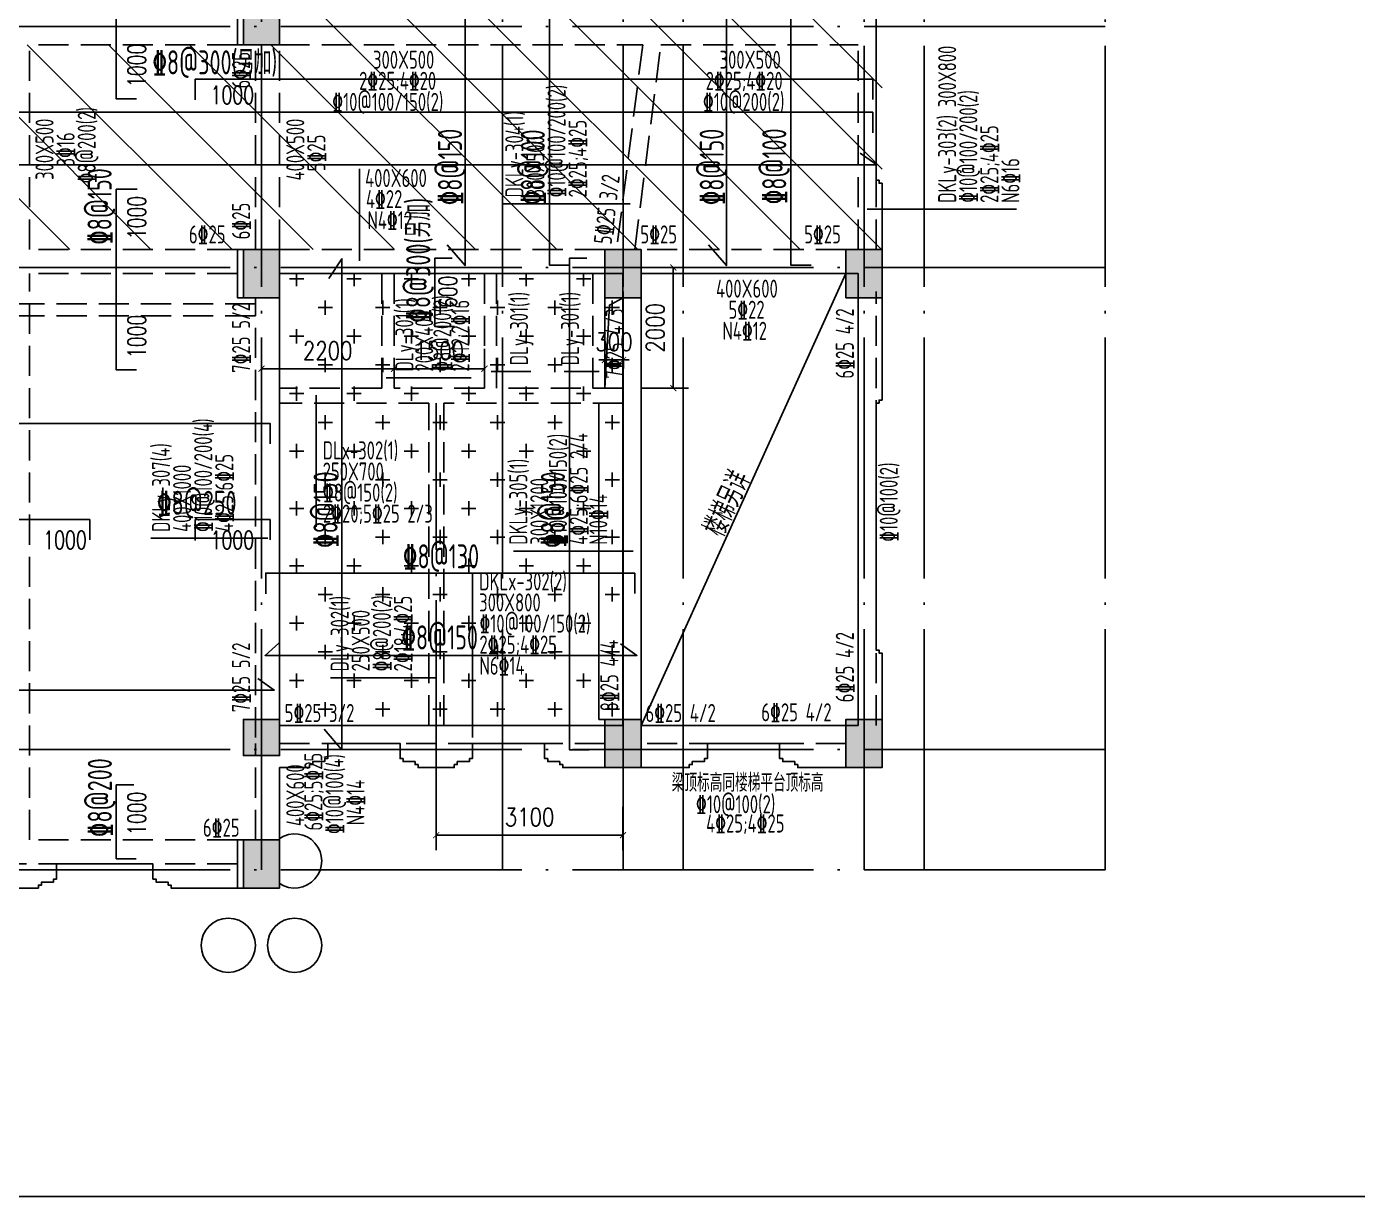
# Model space of a CAD drawing. Header units: millimetres. Extents: x 2998490 to 15040601, y 444546 to 7822218.
# Drawn here: x 14916075 to 14938160, y 7611914 to 7631332 of the extents above; entities that cross this region are included whole.
import ezdxf

# ---------------------------------------------------------------- set-up
doc = ezdxf.new("R2010")
doc.units = ezdxf.units.MM
doc.header["$LTSCALE"] = 2000
doc.linetypes.add('DASH', pattern=[0.35, 0.25, -0.1])
doc.linetypes.add('DOTE', pattern=[2.42, 2, -0.2, 0.02, -0.2])
for name, color, linetype in [('3-AXIS', 3, 'Continuous'), ('3-ban', 84, 'Continuous'), ('3-ban-hatch', 9, 'Continuous'), ('3-ban-rein', 1, 'Continuous'), ('3-ban-TEXT', 7, 'Continuous'), ('3-column-DOWN', 232, 'Continuous'), ('3-COLUMN-UP', 2, 'Continuous'), ('3-dote', 43, 'DOTE'), ('3-HATCH', 8, 'Continuous'), ('3-liang-rein-X', 54, 'Continuous'), ('3-liang-rein-Y', 130, 'Continuous'), ('3-liang-R截面-X', 50, 'Continuous'), ('3-liang-R截面-Y', 70, 'Continuous'), ('3-liang-s-1', 44, 'Continuous'), ('3-liang-xu', 120, 'DASH'), ('3-装饰线脚', 7, 'Continuous'), ('图框', 7, 'Continuous')]:
    doc.layers.add(name, color=color, linetype=linetype)
doc.styles.add('DIM_FONT', font='SIMPLEX', dxfattribs={"width": 0.8, "bigfont": 'HZTXT'})
doc.styles.add('TJ1', font='tj-romans1.shx', dxfattribs={"width": 0.8, "bigfont": 'tj-hztxt1.shx'})
doc.styles.add('TSSD_Rein', font='Tssdeng.shx', dxfattribs={"width": 0.7, "bigfont": 'hztxt.shx'})
doc.dimstyles.new('DIMN100', dxfattribs={"dimtxt": 300, "dimasz": 100, "dimexe": 250, "dimexo": 300, "dimgap": 150, "dimtad": 1, "dimdec": 0, "dimzin": 0, "dimdsep": 46, "dimtxsty": 'DIM_FONT', "dimblk": 'ARCHTICK', "dimcen": 0.09, "dimclrt": 7, "dimazin": 2, "dimtfac": 1, "dimtdec": 0, "dimtix": 1, "dimtmove": 2, "dimatfit": 3, "dimldrblk": 'ARCHTICK', "dimfxl": 0, "dimtolj": 1, "dimtzin": 0, "dimarcsym": 0})

# ---------------------------------------------------------------- blocks, each defined once
blk = doc.blocks.new('_ArchTick')
at = {"color": 0, "linetype": 'ByBlock', "const_width": 0.15}
blk.add_lwpolyline([(-0.5, -0.5), (0.5, 0.5)], dxfattribs=at)
blk = doc.blocks.new('*D1874')
at = {"layer": '3-ban', "color": 0, "lineweight": -2}
for p, q in [((14922872, 7618382), (14922872, 7617660)), ((14925972, 7618382), (14925972, 7617660)), ((14922872, 7617910), (14925972, 7617910))]:
    blk.add_line(p, q, dxfattribs=at)
at = {"layer": 'Defpoints', "color": 0}
for p in [(14922872, 7618682), (14925972, 7618682), (14925972, 7617910)]:
    blk.add_point(p, dxfattribs=at)
at = {"layer": '3-ban', "color": 0, "lineweight": -2, "xscale": 100, "yscale": 100, "zscale": 100, "rotation": 180}
blk.add_blockref('_ArchTick', (14922872, 7617910), dxfattribs=at)
at = {"layer": '3-ban', "color": 0, "lineweight": -2, "xscale": 100, "yscale": 100, "zscale": 100}
blk.add_blockref('_ArchTick', (14925972, 7617910), dxfattribs=at)
at = {"layer": '3-ban', "color": 7, "insert": (14924422, 7618210), "char_height": 300, "attachment_point": 5, "style": 'DIM_FONT'}
blk.add_mtext('\\A1;3100', dxfattribs=at)
blk = doc.blocks.new('*D1875')
at = {"layer": '3-ban', "color": 0, "lineweight": -2}
for p, q in [((14919972, 7625782), (14919972, 7625403)), ((14922172, 7625782), (14922172, 7625403)), ((14919972, 7625653), (14922172, 7625653))]:
    blk.add_line(p, q, dxfattribs=at)
at = {"layer": 'Defpoints', "color": 0}
for p in [(14919972, 7626082), (14922172, 7626082), (14922172, 7625653)]:
    blk.add_point(p, dxfattribs=at)
at = {"layer": '3-ban', "color": 0, "lineweight": -2, "xscale": 100, "yscale": 100, "zscale": 100, "rotation": 180}
blk.add_blockref('_ArchTick', (14919972, 7625653), dxfattribs=at)
at = {"layer": '3-ban', "color": 0, "lineweight": -2, "xscale": 100, "yscale": 100, "zscale": 100}
blk.add_blockref('_ArchTick', (14922172, 7625653), dxfattribs=at)
at = {"layer": '3-ban', "color": 7, "insert": (14921072, 7625953), "char_height": 300, "attachment_point": 5, "style": 'DIM_FONT'}
blk.add_mtext('\\A1;2200', dxfattribs=at)
blk = doc.blocks.new('*D1876')
at = {"layer": '3-ban', "color": 0, "lineweight": -2}
for p, q in [((14923672, 7625982), (14923672, 7625403)), ((14922172, 7625782), (14922172, 7625403)), ((14922172, 7625653), (14923672, 7625653))]:
    blk.add_line(p, q, dxfattribs=at)
at = {"layer": 'Defpoints', "color": 0}
for p in [(14923672, 7626282), (14922172, 7626082), (14923672, 7625653)]:
    blk.add_point(p, dxfattribs=at)
at = {"layer": '3-ban', "color": 0, "lineweight": -2, "xscale": 100, "yscale": 100, "zscale": 100, "rotation": 180}
blk.add_blockref('_ArchTick', (14922172, 7625653), dxfattribs=at)
at = {"layer": '3-ban', "color": 0, "lineweight": -2, "xscale": 100, "yscale": 100, "zscale": 100}
blk.add_blockref('_ArchTick', (14923672, 7625653), dxfattribs=at)
at = {"layer": '3-ban', "color": 7, "insert": (14922922, 7625953), "char_height": 300, "attachment_point": 5, "style": 'DIM_FONT'}
blk.add_mtext('\\A1;1500', dxfattribs=at)
blk = doc.blocks.new('*D1877')
at = {"layer": '3-ban', "color": 0, "lineweight": -2}
for p, q in [((14925672, 7625798), (14925572, 7625798)), ((14925672, 7625798), (14925972, 7625798)), ((14925672, 7625782), (14925672, 7625548)), ((14925972, 7625798), (14926072, 7625798)), ((14925972, 7625782), (14925972, 7625548))]:
    blk.add_line(p, q, dxfattribs=at)
at = {"layer": 'Defpoints', "color": 0}
for p in [(14925672, 7626082), (14925972, 7626082), (14925972, 7625798)]:
    blk.add_point(p, dxfattribs=at)
at = {"layer": '3-ban', "color": 0, "lineweight": -2, "xscale": 100, "yscale": 100, "zscale": 100}
blk.add_blockref('_ArchTick', (14925672, 7625798), dxfattribs=at)
at = {"layer": '3-ban', "color": 0, "lineweight": -2, "xscale": 100, "yscale": 100, "zscale": 100, "rotation": 180}
blk.add_blockref('_ArchTick', (14925972, 7625798), dxfattribs=at)
at = {"layer": '3-ban', "color": 7, "insert": (14925822, 7626098), "char_height": 300, "attachment_point": 5, "style": 'DIM_FONT'}
blk.add_mtext('\\A1;300', dxfattribs=at)
blk = doc.blocks.new('*D1878')
at = {"layer": '3-ban', "color": 0, "lineweight": -2}
for p, q in [((14926572, 7627332), (14927057, 7627332)), ((14926807, 7625332), (14926807, 7627332)), ((14926272, 7625332), (14927057, 7625332))]:
    blk.add_line(p, q, dxfattribs=at)
at = {"layer": 'Defpoints', "color": 0}
for p in [(14926272, 7627332), (14926807, 7627332), (14925972, 7625332)]:
    blk.add_point(p, dxfattribs=at)
at = {"layer": '3-ban', "color": 0, "lineweight": -2, "xscale": 100, "yscale": 100, "zscale": 100}
for p, rotation in [((14926807, 7627332), 90), ((14926807, 7625332), 270)]:
    blk.add_blockref('_ArchTick', p, dxfattribs=dict(at, rotation=rotation))
at = {"layer": '3-ban', "color": 7, "insert": (14926507, 7626332), "char_height": 300, "attachment_point": 5, "rotation": 90, "style": 'DIM_FONT'}
blk.add_mtext('\\A1;2000', dxfattribs=at)

msp = doc.modelspace()

# ---------------------------------------------------------------- hatches: boundary and pattern name
at = {"layer": '3-ban-hatch'}
h = msp.add_hatch(dxfattribs=at)
h.set_pattern_fill('ANSI31', color=8, scale=300, style=0)
h.set_pattern_definition([(135, (29313031.1, -44193.7), (673.51921, 673.51921), [])])
h.paths.add_polyline_path([(14930272.2, 7627632.3), (14930272.2, 7634032.3), (14930861.1, 7634032.3), (14931365.9, 7634336.8), (14933969.3, 7636939.6), (14934198.4, 7637493.7), (14934198.4, 7641172.6), (14933968.1, 7641726.2), (14931366.1, 7644328.2), (14930812, 7644557.3), (14927132.6, 7644557.3), (14926578.6, 7644328), (14923976.9, 7641726.4), (14923747.2, 7641172.6), (14923747.2, 7639632.3), (14920272.2, 7639632.3), (14920272.2, 7634032.3), (14920272.2, 7631332.3), (14920272.2, 7631032.3), (14857422.2, 7631032.3), (14857422.2, 7627632.3)])
h = msp.add_hatch(dxfattribs=at)
h.set_pattern_fill('CROSS', color=8, scale=75, style=0)
h.paths.add_polyline_path([(14920272.1, 7619732.3), (14925972.1, 7619732.3), (14925972.1, 7627232.3), (14920272.1, 7627232.3)])
at = {"layer": '3-HATCH'}
for points in [[(14920272.2, 7631032.3), (14919672.2, 7631032.3), (14919672.2, 7631832.3), (14920272.2, 7631832.3)], [(14920272.2, 7626832.3), (14919672.2, 7626832.3), (14919672.2, 7627632.3), (14920272.2, 7627632.3)], [(14926272.1, 7627632.3), (14925672.1, 7627632.3), (14925672.1, 7626832.3), (14926272.1, 7626832.3)], [(14930272.1, 7627632.3), (14929672.1, 7627632.3), (14929672.1, 7626832.3), (14930272.1, 7626832.3)], [(14920272.2, 7619832.3), (14919672.2, 7619832.3), (14919672.2, 7619232.3), (14920272.2, 7619232.3)], [(14926272.1, 7619832.3), (14925672.1, 7619832.3), (14925672.1, 7619032.3), (14926272.1, 7619032.3)], [(14930272.1, 7619832.3), (14929672.1, 7619832.3), (14929672.1, 7619032.3), (14930272.1, 7619032.3)], [(14920272.2, 7617032.3), (14919672.2, 7617032.3), (14919672.2, 7617832.3), (14920272.2, 7617832.3)]]:
    msp.add_hatch(color=256, dxfattribs=at).paths.add_polyline_path(points)

# ---------------------------------------------------------------- linework, layer by layer
at = {"layer": '3-AXIS', "color": 15, "linetype": 'DOTE'}
for p, q in [((14919972.2, 7617332.3), (14919972.2, 7645987.2)), ((14923972.2, 7617332.3), (14923972.2, 7645987.2)), ((14925972.2, 7617332.3), (14925972.2, 7645987.2)), ((14926971.8, 7617332.3), (14926971.8, 7645987.3)), ((14929972.2, 7617332.3), (14929972.2, 7645987.2)), ((14930972.7, 7617332.3), (14930972.7, 7645987.3)), ((14933972.2, 7617332.3), (14933972.2, 7645987.2)), ((14933972.2, 7631332.3), (14854749, 7631332.3)), ((14933972.2, 7627332.3), (14854749, 7627332.3)), ((14933972.2, 7619332.3), (14854749, 7619332.3)), ((14933972.2, 7617332.3), (14854749, 7617332.3))]:
    msp.add_line(p, q, dxfattribs=at)
at = {"layer": '3-ban'}
msp.add_lwpolyline([(14925572.2, 7619832.3), (14925972.2, 7619832.3), (14925972.2, 7625082.3), (14925572.2, 7625082.3)], close=True, dxfattribs=at)
at = {"layer": '3-ban-rein'}
for points in [[(14923134.2, 7633844.8), (14923352.2, 7634170.4), (14923352.2, 7627366.4), (14923054.7, 7627708.5)], [(14927471.8, 7633844.8), (14927689.8, 7634170.4), (14927689.8, 7627366.4), (14927392.3, 7627708.5)], [(14917900.8, 7630132.3), (14917562.9, 7630132.3), (14917562.9, 7632929.9), (14917908.9, 7632929.9)], [(14925090.5, 7627371.9), (14924752.5, 7627371.9), (14924752.5, 7632132.3), (14925098.6, 7632132.3)], [(14929097.4, 7627371.9), (14928759.5, 7627371.9), (14928759.5, 7632132.3), (14929105.5, 7632132.3)], [(14930116.1, 7630123.9), (14930116.1, 7630461.9), (14918872.3, 7630461.9), (14918872.3, 7630115.9)], [(14930116.1, 7629571.6), (14930116.1, 7629909.5), (14857539.1, 7629909.5), (14857539.1, 7629563.5)], [(14929910.3, 7629229.8), (14930184, 7629036.4), (14857522.9, 7629036.4), (14857752.2, 7629239.5)], [(14917900.8, 7625632.3), (14917562.9, 7625632.3), (14917562.9, 7628632.3), (14917908.9, 7628632.3)], [(14921090.5, 7627153.2), (14921308.5, 7627478.8), (14921308.5, 7619328.8), (14921011, 7619670.9)], [(14923138.9, 7627487.2), (14922846.9, 7627487.2), (14922846.9, 7626355), (14923176.1, 7626355)], [(14925374.1, 7627487.2), (14925082.1, 7627487.2), (14925082.1, 7619328.8), (14925411.4, 7619328.8)], [(14920116.1, 7624407.8), (14920116.1, 7624745.7), (14857525, 7624745.7), (14857525, 7624399.7)], [(14917122.3, 7622811.6), (14917122.3, 7623149.6), (14914822.3, 7623149.6), (14914822.3, 7622803.6)], [(14920116.1, 7622811.6), (14920116.1, 7623149.6), (14918872.3, 7623149.6), (14918872.3, 7622803.6)], [(14926168.4, 7621923.8), (14926168.4, 7622261.8), (14920042.1, 7622261.8), (14920042.1, 7621915.8)], [(14925929.2, 7621086.2), (14926202.9, 7620892.8), (14920032.9, 7620892.8), (14920262.3, 7621095.9)], [(14919910.3, 7620511.1), (14920184, 7620317.7), (14857522.9, 7620317.7), (14857752.2, 7620520.8)], [(14917854.8, 7618743.3), (14917562.8, 7618743.3), (14917562.8, 7617517.3), (14917892.1, 7617517.3)]]:
    msp.add_lwpolyline(points, dxfattribs=at)
at = {"layer": '3-column-DOWN'}
for points in [[(14920272.2, 7631032.3), (14919572.2, 7631032.3), (14919572.2, 7631832.3), (14920272.2, 7631832.3)], [(14920272.2, 7626832.3), (14919572.2, 7626832.3), (14919572.2, 7627632.3), (14920272.2, 7627632.3)], [(14920272.2, 7617032.3), (14919572.2, 7617032.3), (14919572.2, 7617832.3), (14920272.2, 7617832.3)]]:
    msp.add_lwpolyline(points, close=True, dxfattribs=at)
at = {"layer": '3-COLUMN-UP'}
for points in [[(14920272.2, 7631032.3), (14919672.2, 7631032.3), (14919672.2, 7631832.3), (14920272.2, 7631832.3)], [(14920272.2, 7626832.3), (14919672.2, 7626832.3), (14919672.2, 7627632.3), (14920272.2, 7627632.3)], [(14926272.1, 7627632.3), (14925672.1, 7627632.3), (14925672.1, 7626832.3), (14926272.1, 7626832.3)], [(14930272.1, 7627632.3), (14929672.1, 7627632.3), (14929672.1, 7626832.3), (14930272.1, 7626832.3)], [(14920272.2, 7619832.3), (14919672.2, 7619832.3), (14919672.2, 7619232.3), (14920272.2, 7619232.3)], [(14926272.1, 7619832.3), (14925672.1, 7619832.3), (14925672.1, 7619032.3), (14926272.1, 7619032.3)], [(14930272.1, 7619832.3), (14929672.1, 7619832.3), (14929672.1, 7619032.3), (14930272.1, 7619032.3)], [(14920272.2, 7617032.3), (14919672.2, 7617032.3), (14919672.2, 7617832.3), (14920272.2, 7617832.3)]]:
    msp.add_lwpolyline(points, close=True, dxfattribs=at)
at = {"layer": '3-dote'}
msp.add_line((14922872.2, 7617809.1), (14922872.2, 7625082.3), dxfattribs=at)
at = {"layer": '3-liang-R截面-X'}
for p, q in [((14921601.4, 7627442.7), (14921601.4, 7628968.6)), ((14920880.1, 7625214.9), (14920880.1, 7623026.4)), ((14923476.8, 7622258.9), (14923476.8, 7619532.3))]:
    msp.add_line(p, q, dxfattribs=at)
at = {"layer": '3-liang-R截面-Y'}
for p, q in [((14926093.5, 7628392.3), (14923988, 7628392.3)), ((14932502.1, 7628301.9), (14930024.7, 7628301.9)), ((14923453.2, 7625501.1), (14922044, 7625501.1)), ((14924440, 7625606), (14923786.9, 7625606)), ((14925577.3, 7625606), (14924995.4, 7625606)), ((14920079.7, 7622838.4), (14918136.2, 7622838.4)), ((14926142.7, 7622626.3), (14924153.5, 7622626.3)), ((14922853.7, 7620524), (14921115.6, 7620524))]:
    msp.add_line(p, q, dxfattribs=at)
at = {"layer": '3-liang-s-1'}
msp.add_line((14926272.2, 7619732.3), (14929672.2, 7627232.3), dxfattribs=at)
for points in [[(14930172.1, 7632882.3), (14930172.1, 7628782.3), (14930222.1, 7628782.3), (14930222.1, 7628732.3), (14930272.1, 7628732.3), (14930272.1, 7625132.3), (14930222.1, 7625132.3), (14930222.1, 7625082.3), (14930172.1, 7625082.3), (14930172.1, 7620982.3), (14930222.1, 7620982.3), (14930222.1, 7620932.3), (14930272.1, 7620932.3), (14930272.1, 7619032.3), (14928872.1, 7619032.3), (14928872.1, 7619082.3), (14928822.1, 7619082.3), (14928822.1, 7619132.3), (14928622.1, 7619132.3), (14928622.1, 7619182.3), (14928572.1, 7619182.3), (14928572.1, 7619432.3), (14927372.1, 7619432.3), (14927372.1, 7619182.3), (14927322.1, 7619182.3), (14927322.1, 7619132.3), (14927122.1, 7619132.3), (14927122.1, 7619082.3), (14927072.1, 7619082.3), (14927072.1, 7619032.3), (14924972.2, 7619032.3), (14924972.2, 7619082.3), (14924922.2, 7619082.3), (14924922.2, 7619132.3), (14924722.2, 7619132.3), (14924722.2, 7619182.3), (14924672.2, 7619182.3), (14924672.2, 7619432.3), (14923472.2, 7619432.3), (14923472.2, 7619182.3), (14923422.2, 7619182.3), (14923422.2, 7619132.3), (14923222.2, 7619132.3), (14923222.2, 7619082.3), (14923172.2, 7619082.3), (14923172.2, 7619032.3), (14922572.2, 7619032.3), (14922572.2, 7619082.3), (14922522.2, 7619082.3), (14922522.2, 7619132.3), (14922322.2, 7619132.3), (14922322.2, 7619182.3), (14922272.2, 7619182.3), (14922272.2, 7619432.3), (14921072.2, 7619432.3), (14921072.2, 7619182.3), (14921022.2, 7619182.3), (14921022.2, 7619132.3), (14920822.2, 7619132.3), (14920822.2, 7619082.3), (14920772.2, 7619082.3), (14920772.2, 7619032.3), (14920272.1, 7619032.3), (14920272.1, 7617252.1)], [(14925672.2, 7625332.3), (14925745.8, 7626708.9), (14925972.2, 7626832.3)], [(14919972.1, 7617032.3), (14918472.1, 7617032.3), (14918472.1, 7617082.3), (14918422.1, 7617082.3), (14918422.1, 7617132.3), (14918222.1, 7617132.3), (14918222.1, 7617182.3), (14918172.1, 7617182.3), (14918172.1, 7617432.3), (14916572.1, 7617432.3), (14916572.1, 7617182.3), (14916522.1, 7617182.3), (14916522.1, 7617132.3), (14916322.1, 7617132.3), (14916322.1, 7617082.3), (14916272.1, 7617082.3), (14916272.1, 7617032.3), (14915672.1, 7617032.3)]]:
    msp.add_lwpolyline(points, dxfattribs=at)
for points in [[(14920272.1, 7619732.3), (14925972.1, 7619732.3), (14925972.1, 7627232.3), (14920272.1, 7627232.3)], [(14926272.1, 7619732.3), (14929872.2, 7619732.3), (14929872.3, 7627232.3), (14926272.3, 7627232.3)], [(14925672.2, 7625332.3), (14925972.2, 7625332.3), (14925972.2, 7626832.3), (14925672.2, 7626832.3)]]:
    msp.add_lwpolyline(points, close=True, dxfattribs=at)
at = {"layer": '3-liang-xu'}
for p, q in [((14930172.2, 7627632.3), (14930172.2, 7634032.3)), ((14916122.2, 7627632.3), (14916122.2, 7631032.3)), ((14919572.2, 7631032.3), (14916122.2, 7631032.3)), ((14919872.2, 7627632.3), (14919872.2, 7631032.3)), ((14920272.2, 7627632.3), (14920272.2, 7631032.3)), ((14920272.2, 7631032.3), (14926299.8, 7631032.3)), ((14926299.8, 7631032.3), (14925865.7, 7627632.3)), ((14926168.1, 7627632.3), (14926602.3, 7631032.3)), ((14926602.3, 7631032.3), (14929872.2, 7631032.3)), ((14929872.2, 7627632.3), (14929872.2, 7631032.3)), ((14919572.2, 7627632.3), (14916122.2, 7627632.3)), ((14925672.2, 7627632.3), (14920272.2, 7627632.3)), ((14929672.2, 7627632.3), (14926272.2, 7627632.3)), ((14916122.2, 7617832.3), (14916122.2, 7627232.3)), ((14919572.2, 7627232.3), (14916122.2, 7627232.3)), ((14921972.2, 7627232.3), (14920272.2, 7627232.3)), ((14921972.2, 7627232.3), (14921972.2, 7625332.3)), ((14922172.2, 7627232.3), (14922172.2, 7625332.3)), ((14923672.2, 7627232.3), (14922172.2, 7627232.3)), ((14923672.2, 7627232.3), (14923672.2, 7625332.3)), ((14923872.2, 7627232.3), (14923872.2, 7625332.3)), ((14925672.2, 7627232.3), (14923872.2, 7627232.3)), ((14925472.2, 7627232.3), (14925472.2, 7625332.3)), ((14925672.2, 7627232.3), (14925672.2, 7625332.3)), ((14929672.2, 7627232.3), (14926272.2, 7627232.3)), ((14919872.2, 7619532.3), (14919872.2, 7626832.3)), ((14920272.2, 7625332.3), (14920272.2, 7626832.3)), ((14925972.2, 7625332.3), (14925972.2, 7626932.3)), ((14926272.2, 7619732.3), (14926272.2, 7626932.3)), ((14929872.2, 7619732.3), (14929872.2, 7626932.3)), ((14930172.2, 7619732.3), (14930172.2, 7626932.3)), ((14919872.1, 7626732.3), (14857722.1, 7626732.3)), ((14919872.1, 7626532.3), (14857722.1, 7626532.3)), ((14921972.2, 7625332.3), (14920272.2, 7625332.3)), ((14923672.2, 7625332.3), (14922172.2, 7625332.3)), ((14925972.2, 7625332.3), (14923872.2, 7625332.3)), ((14922747.2, 7625082.3), (14920272.2, 7625082.3)), ((14920272.2, 7619532.3), (14920272.2, 7625082.3)), ((14922747.2, 7619732.3), (14922747.2, 7625082.3)), ((14925972.2, 7625082.3), (14922997.2, 7625082.3)), ((14922997.2, 7619732.3), (14922997.2, 7625082.3)), ((14925972.2, 7619732.3), (14925972.2, 7625082.3)), ((14922747.2, 7619732.3), (14920272.2, 7619732.3)), ((14925672.2, 7619732.3), (14922997.2, 7619732.3)), ((14929672.2, 7619732.3), (14926272.2, 7619732.3)), ((14919872.2, 7617832.3), (14919872.2, 7619432.3)), ((14920272.2, 7617832.3), (14920272.2, 7619432.3)), ((14925672.2, 7619432.3), (14920272.2, 7619432.3)), ((14929672.2, 7619432.3), (14926272.2, 7619432.3)), ((14919572.2, 7617832.3), (14916122.2, 7617832.3)), ((14919572.2, 7617432.3), (14912322.2, 7617432.3))]:
    msp.add_line(p, q, dxfattribs=at)
at = {"layer": '3-装饰线脚'}
for centre in [(14919422.2, 7616082.3), (14920522.2, 7616082.3)]:
    msp.add_circle(centre, 450, dxfattribs=at)
msp.add_arc((14920522.2, 7617482.3), 450, 236.25101, 123.74899, dxfattribs=at)
at = {"layer": '图框'}
msp.add_line((14844494.6, 7611913.6), (14951894.6, 7611913.6), dxfattribs=at)

# ---------------------------------------------------------------- texts
at = {"layer": '3-ban', "style": 'TSSD_Rein', "width": 0.7}
for s, rotation, p in [('%%1328@300(另加)', 0.00581, (14918163.8, 7630538.7, -5065)), ('%%1328@150', 89.99419, (14923301.2, 7628367.3, -5065)), ('%%1328@100', 89.99419, (14924675.5, 7628367.3, -5065)), ('%%1328@150', 89.99419, (14927645.4, 7628367.3, -5065)), ('%%1328@100', 89.99419, (14928682.4, 7628383.8, -5065)), ('%%1328@150', 89.99419, (14917485.8, 7627711, -5065)), ('%%1328@300(另加)', 90.00581, (14922774.7, 7626418.4, -5065)), ('%%1328@150', 90.00581, (14921236.3, 7622678, -5065)), ('%%1328@150', 90.00581, (14925009.9, 7622678, -5065)), ('%%1328@250', 0.00581, (14918240.3, 7623226.5, -5065)), ('%%1328@130', 0.00581, (14922321.4, 7622338.7, -5065)), ('%%1328@150', 0.00581, (14922295.7, 7620992.6, -5065)), ('%%1328@200', 90.00581, (14917490.6, 7617879.3, -5065))]:
    msp.add_text(s, height=400, rotation=rotation, dxfattribs=at).set_placement(p)
at = {"layer": '3-ban-TEXT', "style": 'TJ1', "width": 0.7}
for s, p in [('1000', (14918052.7, 7630329.2)), ('1000', (14918052.7, 7627802.2)), ('600', (14923216, 7626659.8)), ('1000', (14918052.7, 7625829.2)), ('1000', (14918052.7, 7617913.2))]:
    msp.add_text(s, height=300, rotation=90, dxfattribs=at).set_placement(p)
for p in [(14919128.9, 7630046.6), (14916351.9, 7622659.7), (14919128.9, 7622659.7)]:
    msp.add_text('1000', height=300, dxfattribs=at).set_placement(p)
at = {"layer": '3-liang-rein-X', "style": 'TSSD_Rein', "width": 0.7}
for s, p in [('2%%13225;4%%13220', (14921592.8, 7630282.3)), ('2%%13225;4%%13220', (14927343.4, 7630282.3)), ('%%13210@100/150(2)', (14921147.3, 7629932.3)), ('%%13210@200(2)', (14927298.9, 7629932.3)), ('4%%13222', (14921705.7, 7628318.5)), ('N4%%13212', (14921731.7, 7627968.5)), ('6%%13225', (14918768.6, 7627732.3)), ('5%%13225', (14926260.1, 7627732.3)), ('5%%13225', (14928979.4, 7627732.3)), ('5%%13222', (14927723, 7626482.3)), ('N4%%13212', (14927622.5, 7626132.3)), ('%%1328@150(2)', (14920993, 7623447.2)), ('2%%13220;5%%13225 2/3', (14920993, 7623097.2)), ('%%13210@100/150(2)', (14923589.6, 7621273)), ('2%%13225;4%%13225', (14923589.6, 7620923)), ('N6%%13214', (14923589.6, 7620573.1)), ('5%%13225 3/2', (14920356.9, 7619787.9)), ('6%%13225 4/2', (14926345.6, 7619787.6)), ('6%%13225 4/2', (14928267.6, 7619799.6)), ('梁顶标高同楼梯平台顶标高', (14926781.3, 7618630.8)), ('%%13210@100(2)', (14927183.9, 7618273.1)), ('6%%13225', (14919001.7, 7617884.1)), ('4%%13225;4%%13225', (14927351.3, 7617954))]:
    msp.add_text(s, height=300, dxfattribs=at).set_placement(p)
at = {"layer": '3-liang-rein-Y', "style": 'TSSD_Rein', "width": 0.7}
for s, rotation, p in [('6%%13225', 90, (14919783.9, 7630305.6)), ('%%13210@100/200(2)', 90, (14925019, 7628496.5)), ('%%13210@100/200(2)', 90, (14931852, 7628406.1)), ('%%1328@200(2)', 90, (14917222.1, 7628730.4)), ('2%%13225;4%%13225', 90, (14925369, 7628496.5)), ('2%%13225;4%%13225', 90, (14932202, 7628406.1)), ('3%%13216', 90, (14916872.1, 7629011)), ('5%%13225', 90, (14921033.9, 7628930.2)), ('N6%%13216', 90, (14932552, 7628406.1)), ('5%%13225 3/2', 83, (14925781.7, 7627707.6)), ('6%%13225', 90, (14919783.9, 7627800.8)), ('%%1328@200(2)', 90, (14923125.1, 7625605.3)), ('2%%13212;2%%13216', 90, (14923421.7, 7625605.3)), ('7%%13225 5/2', 90, (14919783.9, 7625585.3)), ('7%%13225 4/3', 90, (14925982.1, 7625488)), ('6%%13225 4/2', 90, (14929803.1, 7625488.8)), ('%%13210@100/200(4)', 90, (14919154.9, 7622942.6)), ('4%%13225;6%%13225 2/4', 90, (14925386.8, 7622730.5)), ('%%13210@100/150(2)', 90, (14925043.5, 7622730.5)), ('4%%13225;6%%13225', 90, (14919504.9, 7622942.6)), ('%%13210@100(2)', 90, (14930532.2, 7622780)), ('N10%%13214', 90, (14925712.3, 7622730.5)), ('%%1328@200(2)', 90, (14922119.9, 7620628.2)), ('2%%13218;4%%13225', 90, (14922469.9, 7620628.2)), ('6%%13225 4/2', 90, (14929803.1, 7620115.7)), ('7%%13225 5/2', 90, (14919783.9, 7619950.3)), ('8%%13225 4/4', 90, (14925895.1, 7619967)), ('6%%13225;5%%13225', 90, (14920983.9, 7617986.8)), ('%%13210@100(4)', 90, (14921333.9, 7617925.5)), ('N4%%13214', 90, (14921683.9, 7618075.8))]:
    msp.add_text(s, height=300, rotation=rotation, dxfattribs=at).set_placement(p)
at = {"layer": '3-liang-R截面-X', "style": 'TSSD_Rein', "width": 0.7}
for s, p in [('300X500', (14921824.1, 7630632.3)), ('300X500', (14927574.7, 7630632.3)), ('400X600', (14921691.8, 7628668.5)), ('400X600', (14927516, 7626832.3)), ('DLx-302(1)', (14920988.1, 7624147.2)), ('250X700', (14920988.1, 7623797.2)), ('DKLx-302(2)', (14923584.8, 7621973)), ('300X800', (14923584.8, 7621623))]:
    msp.add_text(s, height=300, dxfattribs=at).set_placement(p)
at = {"layer": '3-liang-R截面-Y', "style": 'TSSD_Rein', "width": 0.7}
for s, p in [('DKLy-303(2) 300X800', (14931502.1, 7628406.1)), ('DKLy-304(1)', (14924319, 7628496.5)), ('300X500', (14916522.1, 7628788.2)), ('400X500', (14920683.9, 7628778.2)), ('300X500', (14924669, 7628496.5)), ('DLy-301(1)', (14922494.4, 7625605.3)), ('DLy-301(1)', (14924395.6, 7625710.2)), ('DLy-301(1)', (14925241.9, 7625710.2)), ('200X400', (14922823.1, 7625605.3)), ('DKLy-307(4)', (14918454.9, 7622942.6)), ('DKLy-305(1)', (14924383.7, 7622730.5)), ('400X1000', (14918804.9, 7622942.6)), ('300X1200', (14924733.7, 7622730.5)), ('DLy-302(1)', (14921419.9, 7620628.2)), ('250X500', (14921769.9, 7620628.2)), ('400X600', (14920683.9, 7618060.4))]:
    msp.add_text(s, height=300, rotation=90, dxfattribs=at).set_placement(p)
at = {"layer": '3-liang-s-1', "style": 'TSSD_Rein', "width": 0.7}
msp.add_text('楼梯另详', height=400, rotation=65, dxfattribs=at).set_placement((14927641.7, 7622826.8))

# ---------------------------------------------------------------- dimensions: what is measured, and where the dimension line sits
at = {"layer": '3-ban'}
dim = msp.add_linear_dim(base=(14926806.8, 7627332.3), p1=(14925972.2, 7625332.3), p2=(14926272.2, 7627332.3), angle=90, dimstyle='DIMN100', dxfattribs=at)
dim.commit()
dim.dimension.update_dxf_attribs({"geometry": '*D1878', "text_midpoint": (14926506.8, 7626332.3)})
for base, p1, p2, picture, middle in [((14922172.2, 7625652.9), (14919972.2, 7626082.3), (14922172.2, 7626082.3), '*D1875', (14921072.2, 7625952.9)), ((14923672.2, 7625652.9), (14922172.2, 7626082.3), (14923672.2, 7626282.3), '*D1876', (14922922.2, 7625952.9)), ((14925972.2, 7625797.5), (14925672.2, 7626082.3), (14925972.2, 7626082.3), '*D1877', (14925822.2, 7626097.5)), ((14925972.2, 7617910), (14922872.2, 7618682.3), (14925972.2, 7618682.3), '*D1874', (14924422.2, 7618210))]:
    dim = msp.add_linear_dim(base=base, p1=p1, p2=p2, dimstyle='DIMN100', dxfattribs=at)
    dim.commit()
    dim.dimension.update_dxf_attribs({"geometry": picture, "text_midpoint": middle})

doc.saveas('drawing.dxf')
